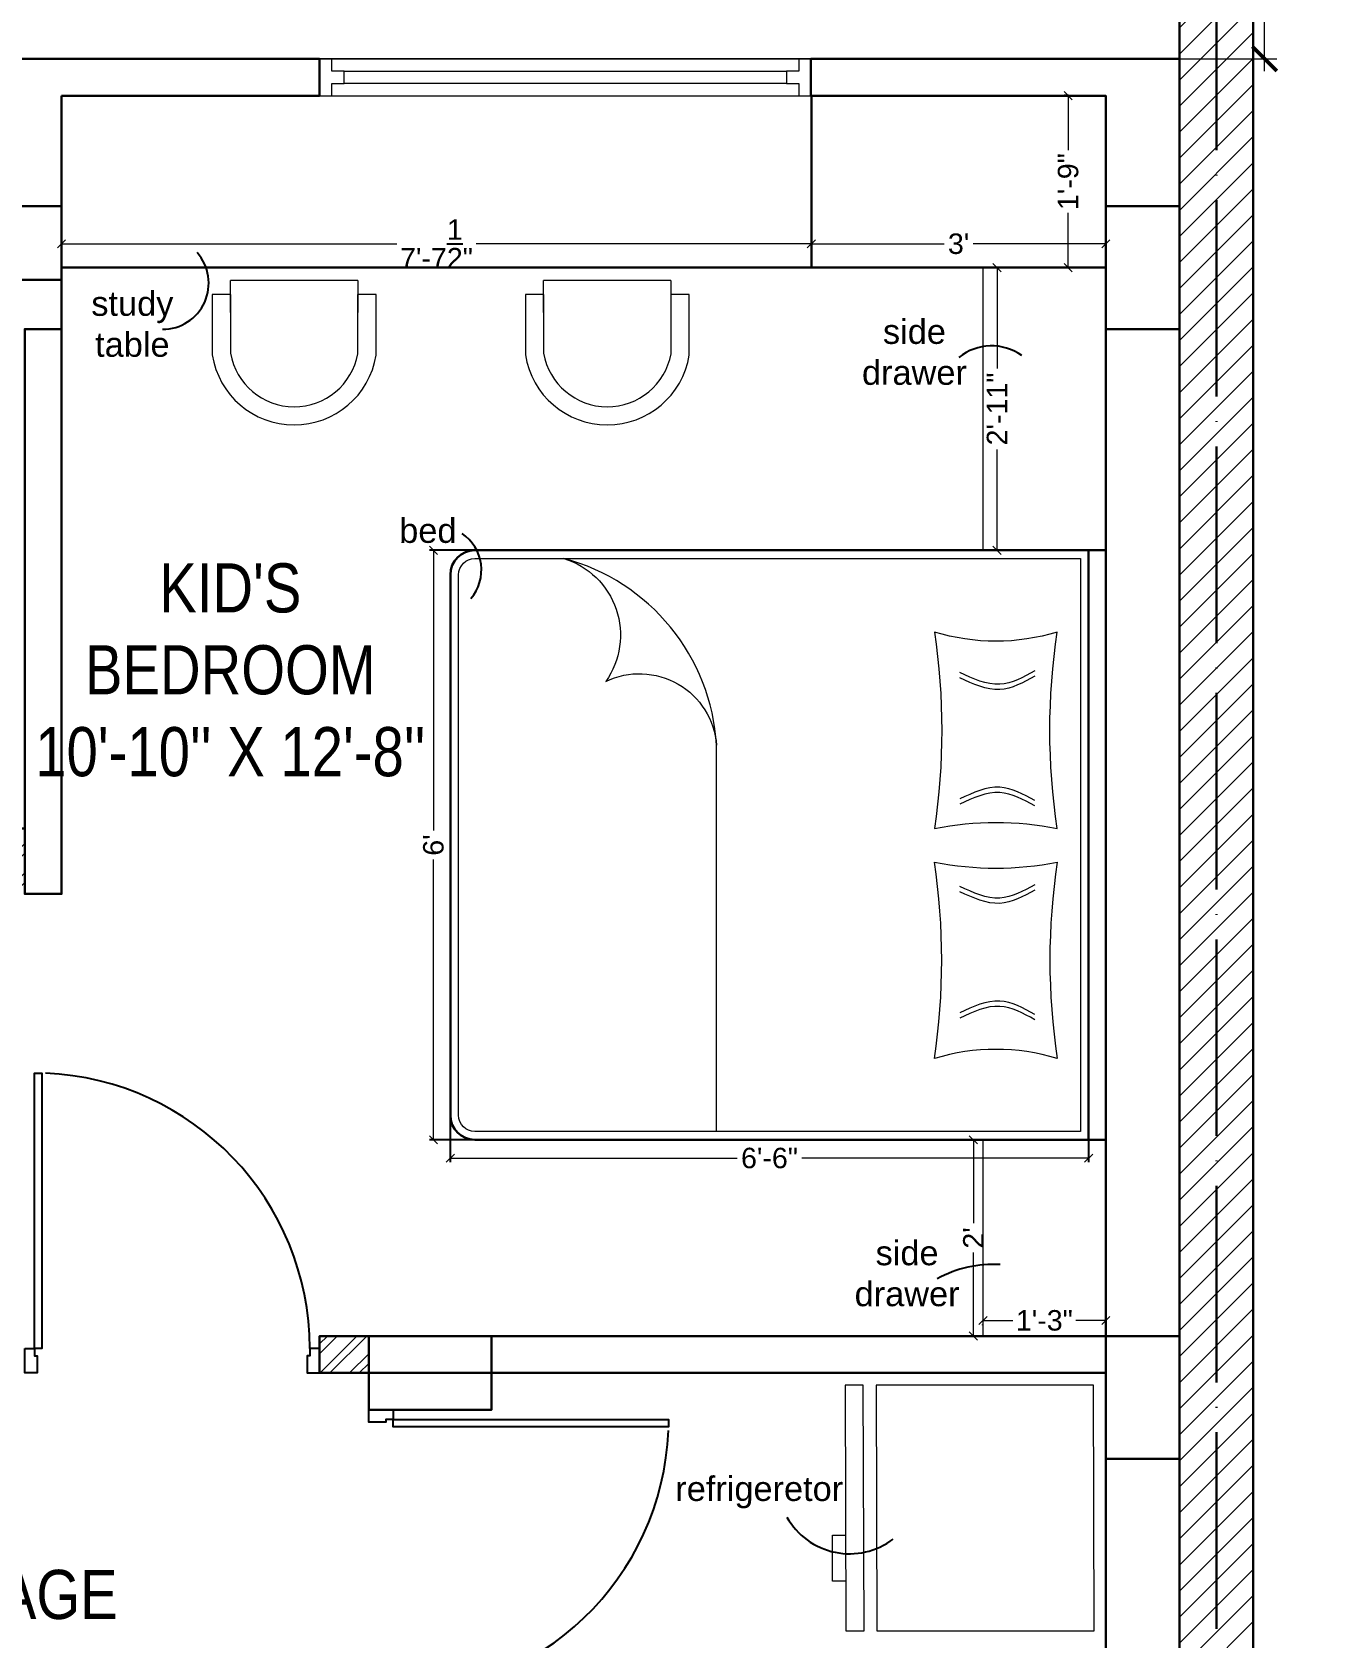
# Model space of a CAD drawing. Header units: millimetres. Extents: x 56222 to 154462, y -172610 to -121287.
# Drawn here: x 153230.3 to 153387.6, y -171608.7 to -171412.6 of the extents above; entities that cross this region are included whole.
import ezdxf

# ---------------------------------------------------------------- set-up
doc = ezdxf.new("R2010")
doc.units = ezdxf.units.MM
doc.header["$MEASUREMENT"] = 0
doc.header["$PDMODE"] = 35
doc.linetypes.add('ACAD_ISO04W100', pattern=[30, 24, -3, 0, -3])
doc.layers.get('Defpoints').update_dxf_attribs({"color": 220})
doc.layers.add('AR DOOR', color=40, linetype='Continuous')
doc.layers.add('AR ELE-5', color=134, linetype='Continuous')
for name, color, linetype, lineweight in [('COLUMN', 1, 'Continuous', 30), ('dim05', 1, 'Continuous', 13), ('FIRST FLOOR', 7, 'Continuous', 9), ('FIRST FLOOR ( DIM )', 250, 'Continuous', 9), ('FIRST FLOOR ( DW_RAIL )', 7, 'Continuous', 9), ('FIRST FLOOR ( TEXT )', 7, 'Continuous', 9), ('FIRST FLOOR_( PLine )_', 251, 'Continuous', 30), ('FURNITURE', 34, 'Continuous', 9), ('GROUND FLOOR', 7, 'Continuous', 9), ('GROUND FLOOR  ( HATCH )', 251, 'Continuous', 9), ('GROUND FLOOR  ( PLINE )', 251, 'Continuous', 30), ('Labelling', 1, 'Continuous', 25), ('wall', 7, 'Continuous', 30), ('X_PLOT', 1, 'Continuous', 9)]:
    doc.layers.add(name, color=color, linetype=linetype, lineweight=lineweight)
doc.styles.add('Arial', font='arial.ttf')
doc.styles.add('Cn_BT_7½', font='swissc.ttf', dxfattribs={"height": 7.5})
doc.styles.add('KATHA', font='swissc.ttf')
doc.styles.get("Standard").update_dxf_attribs({"font": 'arial.ttf', "height": 6})
doc.styles.add('style4', font='ARIALN.TTF')
doc.dimstyles.new('Cn_BT_7½', dxfattribs={"dimtxt": 9, "dimasz": 3, "dimexe": 1.5, "dimexo": 0, "dimgap": 0.09, "dimtad": 0, "dimdec": 3, "dimzin": 3, "dimdsep": 46, "dimlunit": 4, "dimtxsty": 'Cn_BT_7½', "dimblk": 'ARCHTICK', "dimcen": 0.09, "dimdle": 1.5, "dimclrd": 251, "dimclre": 251, "dimclrt": 14, "dimadec": 0, "dimazin": 0, "dimtfac": 0.75, "dimtdec": 3, "dimtofl": 0, "dimtmove": 0, "dimatfit": 3, "dimfxl": 0, "dimtolj": 1, "dimtzin": 0, "dimlwd": 15, "dimlwe": 15, "dimarcsym": 0})
doc.dimstyles.new('ISO-25', dxfattribs={"dimtxt": 2.5, "dimasz": 1, "dimexe": 0.5, "dimexo": 1, "dimtad": 0, "dimdec": 1, "dimlunit": 4, "dimtxsty": 'Standard', "dimblk": 'OBLIQUE', "dimcen": 2.5, "dimclrd": 1, "dimclre": 1, "dimclrt": 5, "dimadec": 0, "dimazin": 0, "dimtfac": 1, "dimtdec": 1, "dimtmove": 0, "dimatfit": 3, "dimfxl": 1, "dimlwd": -1, "dimarcsym": 0})

# ---------------------------------------------------------------- blocks, each defined once
blk = doc.blocks.new('_ArchTick')
at = {"color": 0, "linetype": 'ByBlock', "const_width": 0.15}
blk.add_lwpolyline([(-0.5, -0.5), (0.5, 0.5)], dxfattribs=at)
blk = doc.blocks.new('*D420')
at = {"layer": 'Defpoints', "color": 0, "transparency": 16777216}
for p in [(153365.91, -171378.35), (153370.41, -171415.85), (153380.8, -171415.85)]:
    blk.add_point(p, dxfattribs=at)
at = {"layer": 'FIRST FLOOR ( DIM )', "color": 251, "lineweight": 15, "transparency": 16777216}
for p, q in [((153380.8, -171376.85), (153380.8, -171386.88)), ((153365.91, -171378.35), (153382.3, -171378.35)), ((153380.8, -171417.35), (153380.8, -171407.33)), ((153370.41, -171415.85), (153382.3, -171415.85))]:
    blk.add_line(p, q, dxfattribs=at)
at = {"layer": 'FIRST FLOOR ( DIM )', "color": 251, "lineweight": 15, "transparency": 16777216, "xscale": 3, "yscale": 3, "zscale": 3}
for p, rotation in [((153380.8, -171378.35), 90), ((153380.8, -171415.85), 270)]:
    blk.add_blockref('_ArchTick', p, dxfattribs=dict(at, rotation=rotation))
at = {"layer": 'FIRST FLOOR ( DIM )', "color": 14, "transparency": 16777216, "insert": (153380.8, -171397.1), "char_height": 7.5, "attachment_point": 5, "rotation": 90, "style": 'Cn_BT_7½'}
blk.add_mtext('\\A1;3\'-1{\\H0.75x;\\S1/2;}"', dxfattribs=at)
blk = doc.blocks.new('*U143')
for points in [[(-1160, 0), (-1120, 0), (-1120, 30), (-1110, 30), (-1110, 100), (-1160, 100)], [(40, 0), (0, 0), (0, 30), (-10, 30), (-10, 100), (40, 100)], [(0, 0), (0, -1120), (-30, -1120), (-30, 0)]]:
    blk.add_lwpolyline(points, close=True)
at = {"layer": 'AR ELE-5', "linetype": 'ByBlock', "ltscale": 15}
blk.add_arc((1.6, 0.7), 1121.6, 180.03474, 267.62699, dxfattribs=at)
blk = doc.blocks.new('_Oblique')
at = {"layer": 'wall', "color": 0, "lineweight": -2}
blk.add_line((-0.5, -0.5), (0.5, 0.5), dxfattribs=at)
blk = doc.blocks.new('*D430')
at = {"layer": 'Defpoints', "color": 0, "transparency": 16777216}
for p in [(153325.47, -171438.45), (153233.91, -171441.35), (153325.47, -171440.48)]:
    blk.add_point(p, dxfattribs=at)
at = {"layer": 'dim05', "color": 1, "linetype": 'Continuous', "lineweight": -2, "transparency": 16777216}
for p, q in [((153233.91, -171440.35), (153233.91, -171437.95)), ((153325.47, -171439.48), (153325.47, -171437.95))]:
    blk.add_line(p, q, dxfattribs=at)
at = {"layer": 'dim05', "color": 1, "linetype": 'Continuous', "transparency": 16777216}
for p, q in [((153233.91, -171438.45), (153274.84, -171438.45)), ((153325.47, -171438.45), (153284.54, -171438.45))]:
    blk.add_line(p, q, dxfattribs=at)
at = {"layer": 'dim05', "color": 1, "transparency": 16777216, "rotation": 180}
blk.add_blockref('_Oblique', (153233.91, -171438.45), dxfattribs=at)
at = {"layer": 'dim05', "color": 1, "transparency": 16777216}
blk.add_blockref('_Oblique', (153325.47, -171438.45), dxfattribs=at)
at = {"layer": 'dim05', "color": 5, "lineweight": 25, "transparency": 16777216, "insert": (153279.69, -171438.45), "char_height": 2.5, "attachment_point": 5, "style": 'Arial'}
blk.add_mtext('7\'-7{\\H1x;\\S1/2;}"', dxfattribs=at)
blk = doc.blocks.new('*D431')
at = {"layer": 'Defpoints', "color": 0, "transparency": 16777216}
for p in [(153356.82, -171420.35), (153357.86, -171420.35), (153356.61, -171441.35)]:
    blk.add_point(p, dxfattribs=at)
at = {"layer": 'dim05', "color": 1, "linetype": 'Continuous', "lineweight": -2, "transparency": 16777216}
for p, q in [((153356.86, -171420.35), (153356.32, -171420.35)), ((153357.61, -171441.35), (153357.32, -171441.35))]:
    blk.add_line(p, q, dxfattribs=at)
at = {"layer": 'dim05', "color": 1, "linetype": 'Continuous', "transparency": 16777216}
for p, q in [((153356.82, -171420.35), (153356.82, -171427.02)), ((153356.82, -171441.35), (153356.82, -171434.68))]:
    blk.add_line(p, q, dxfattribs=at)
at = {"layer": 'dim05', "color": 1, "transparency": 16777216}
for p, rotation in [((153356.82, -171420.35), 90), ((153356.82, -171441.35), 270)]:
    blk.add_blockref('_Oblique', p, dxfattribs=dict(at, rotation=rotation))
at = {"layer": 'dim05', "color": 5, "lineweight": 25, "transparency": 16777216, "insert": (153356.82, -171430.85), "char_height": 2.5, "attachment_point": 5, "rotation": 90, "style": 'Arial'}
blk.add_mtext('1\'-9"', dxfattribs=at)
blk = doc.blocks.new('*D432')
at = {"layer": 'Defpoints', "color": 0, "transparency": 16777216}
for p in [(153346.41, -171441.35), (153346.41, -171475.88), (153348.13, -171475.88)]:
    blk.add_point(p, dxfattribs=at)
at = {"layer": 'dim05', "color": 1, "linetype": 'Continuous', "lineweight": -2, "transparency": 16777216}
for p, q in [((153347.41, -171441.35), (153348.63, -171441.35)), ((153347.41, -171475.88), (153348.63, -171475.88))]:
    blk.add_line(p, q, dxfattribs=at)
at = {"layer": 'dim05', "color": 1, "linetype": 'Continuous', "transparency": 16777216}
for p, q in [((153348.13, -171441.35), (153348.13, -171453.68)), ((153348.13, -171475.88), (153348.13, -171463.56))]:
    blk.add_line(p, q, dxfattribs=at)
at = {"layer": 'dim05', "color": 1, "transparency": 16777216}
for p, rotation in [((153348.13, -171441.35), 90), ((153348.13, -171475.88), 270)]:
    blk.add_blockref('_Oblique', p, dxfattribs=dict(at, rotation=rotation))
at = {"layer": 'dim05', "color": 5, "lineweight": 25, "transparency": 16777216, "insert": (153348.13, -171458.62), "char_height": 2.5, "attachment_point": 5, "rotation": 90, "style": 'Arial'}
blk.add_mtext('2\'-11"', dxfattribs=at)
blk = doc.blocks.new('*D426')
at = {"layer": 'Defpoints', "color": 0, "transparency": 16777216}
for p in [(153346.41, -171547.88), (153345.24, -171571.85), (153346.41, -171571.85)]:
    blk.add_point(p, dxfattribs=at)
at = {"layer": 'dim05', "color": 1, "linetype": 'Continuous', "lineweight": -2, "transparency": 16777216}
for p, q in [((153345.41, -171547.88), (153344.74, -171547.88)), ((153345.41, -171571.85), (153344.74, -171571.85))]:
    blk.add_line(p, q, dxfattribs=at)
at = {"layer": 'dim05', "color": 1, "linetype": 'Continuous', "transparency": 16777216}
for p, q in [((153345.24, -171547.88), (153345.24, -171558.07)), ((153345.24, -171571.85), (153345.24, -171561.66))]:
    blk.add_line(p, q, dxfattribs=at)
at = {"layer": 'dim05', "color": 1, "transparency": 16777216}
for p, rotation in [((153345.24, -171547.88), 90), ((153345.24, -171571.85), 270)]:
    blk.add_blockref('_Oblique', p, dxfattribs=dict(at, rotation=rotation))
at = {"layer": 'dim05', "color": 5, "lineweight": 25, "transparency": 16777216, "insert": (153345.24, -171559.87), "char_height": 2.5, "attachment_point": 5, "rotation": 90, "style": 'Arial'}
blk.add_mtext("2'", dxfattribs=at)
blk = doc.blocks.new('*D427')
at = {"layer": 'Defpoints', "color": 0, "transparency": 16777216}
for p in [(153346.41, -171569.53), (153361.41, -171569.82), (153361.41, -171569.95)]:
    blk.add_point(p, dxfattribs=at)
at = {"layer": 'dim05', "color": 1, "linetype": 'Continuous', "transparency": 16777216}
for p, q in [((153346.41, -171569.95), (153350.08, -171569.95)), ((153361.41, -171569.95), (153357.74, -171569.95))]:
    blk.add_line(p, q, dxfattribs=at)
at = {"layer": 'dim05', "color": 1, "linetype": 'Continuous', "lineweight": -2, "transparency": 16777216}
for p, q in [((153346.41, -171570.53), (153346.41, -171570.45)), ((153361.41, -171570.82), (153361.41, -171570.45))]:
    blk.add_line(p, q, dxfattribs=at)
at = {"layer": 'dim05', "color": 1, "transparency": 16777216, "rotation": 180}
blk.add_blockref('_Oblique', (153346.41, -171569.95), dxfattribs=at)
at = {"layer": 'dim05', "color": 1, "transparency": 16777216}
blk.add_blockref('_Oblique', (153361.41, -171569.95), dxfattribs=at)
at = {"layer": 'dim05', "color": 5, "lineweight": 25, "transparency": 16777216, "insert": (153353.91, -171569.95), "char_height": 2.5, "attachment_point": 5, "style": 'Arial'}
blk.add_mtext('1\'-3"', dxfattribs=at)
blk = doc.blocks.new('*D428')
at = {"layer": 'Defpoints', "color": 0, "transparency": 16777216}
for p in [(153281.38, -171542.94), (153359.32, -171545.01), (153359.32, -171550.12)]:
    blk.add_point(p, dxfattribs=at)
at = {"layer": 'dim05', "color": 1, "linetype": 'Continuous', "lineweight": -2, "transparency": 16777216}
for p, q in [((153281.38, -171543.94), (153281.38, -171550.62)), ((153359.32, -171546.01), (153359.32, -171550.62))]:
    blk.add_line(p, q, dxfattribs=at)
at = {"layer": 'dim05', "color": 1, "linetype": 'Continuous', "transparency": 16777216}
for p, q in [((153281.38, -171550.12), (153316.4, -171550.12)), ((153359.32, -171550.12), (153324.3, -171550.12))]:
    blk.add_line(p, q, dxfattribs=at)
at = {"layer": 'dim05', "color": 1, "transparency": 16777216, "rotation": 180}
blk.add_blockref('_Oblique', (153281.38, -171550.12), dxfattribs=at)
at = {"layer": 'dim05', "color": 1, "transparency": 16777216}
blk.add_blockref('_Oblique', (153359.32, -171550.12), dxfattribs=at)
at = {"layer": 'dim05', "color": 5, "lineweight": 25, "transparency": 16777216, "insert": (153320.35, -171550.12), "char_height": 2.5, "attachment_point": 5, "style": 'Arial'}
blk.add_mtext('6\'-6"', dxfattribs=at)
blk = doc.blocks.new('*D429')
at = {"layer": 'Defpoints', "color": 0, "transparency": 16777216}
for p in [(153279.32, -171475.88), (153285.51, -171475.88), (153285.51, -171547.88)]:
    blk.add_point(p, dxfattribs=at)
at = {"layer": 'dim05', "color": 1, "linetype": 'Continuous', "lineweight": -2, "transparency": 16777216}
for p, q in [((153284.51, -171475.88), (153278.82, -171475.88)), ((153284.51, -171547.88), (153278.82, -171547.88))]:
    blk.add_line(p, q, dxfattribs=at)
at = {"layer": 'dim05', "color": 1, "linetype": 'Continuous', "transparency": 16777216}
for p, q in [((153279.32, -171475.88), (153279.32, -171510.1)), ((153279.32, -171547.88), (153279.32, -171513.66))]:
    blk.add_line(p, q, dxfattribs=at)
at = {"layer": 'dim05', "color": 1, "transparency": 16777216}
for p, rotation in [((153279.32, -171475.88), 90), ((153279.32, -171547.88), 270)]:
    blk.add_blockref('_Oblique', p, dxfattribs=dict(at, rotation=rotation))
at = {"layer": 'dim05', "color": 5, "lineweight": 25, "transparency": 16777216, "insert": (153279.32, -171511.88), "char_height": 2.5, "attachment_point": 5, "rotation": 90, "style": 'Arial'}
blk.add_mtext("6'", dxfattribs=at)
blk = doc.blocks.new('*D479')
at = {"layer": 'Defpoints', "color": 0, "transparency": 16777216}
for p in [(153361.41, -171433.84), (153361.41, -171438.45), (153325.47, -171441.35)]:
    blk.add_point(p, dxfattribs=at)
at = {"layer": 'dim05', "color": 1, "linetype": 'Continuous', "lineweight": -2, "transparency": 16777216}
for p, q in [((153361.41, -171434.84), (153361.41, -171438.95)), ((153325.47, -171440.35), (153325.47, -171437.95))]:
    blk.add_line(p, q, dxfattribs=at)
at = {"layer": 'dim05', "color": 1, "linetype": 'Continuous', "transparency": 16777216}
for p, q in [((153325.47, -171438.45), (153341.67, -171438.45)), ((153361.41, -171438.45), (153345.22, -171438.45))]:
    blk.add_line(p, q, dxfattribs=at)
at = {"layer": 'dim05', "color": 1, "transparency": 16777216, "rotation": 180}
blk.add_blockref('_Oblique', (153325.47, -171438.45), dxfattribs=at)
at = {"layer": 'dim05', "color": 1, "transparency": 16777216}
blk.add_blockref('_Oblique', (153361.41, -171438.45), dxfattribs=at)
at = {"layer": 'dim05', "color": 5, "lineweight": 25, "transparency": 16777216, "insert": (153343.44, -171438.45), "char_height": 2.5, "attachment_point": 5, "style": 'Arial'}
blk.add_mtext("3'", dxfattribs=at)

msp = doc.modelspace()

# ---------------------------------------------------------------- hatches: boundary and pattern name
at = {"layer": 'GROUND FLOOR  ( HATCH )'}
h = msp.add_hatch(dxfattribs=at)
h.set_pattern_fill('ANSI31', color=6, scale=18, style=0)
h.set_pattern_definition([(45, (36838.7285, -9113.18), (-1.590990258, 1.590990258), [])])
h.paths.add_polyline_path([(153379.4144, -171388.8544), (153370.4144, -171388.8544), (153370.4144, -171732.3544), (153379.4144, -171732.3544)])
at = {"layer": 'GROUND FLOOR  ( PLINE )', "lineweight": 5}
h = msp.add_hatch(dxfattribs=at)
h.set_pattern_fill('ANSI32', color=3, scale=6.783779)
h.set_pattern_definition([(45, (0, -1338.2712), (-1.79882093, 1.79882093), []), (45, (1.1992, -1338.2712), (-1.79882093, 1.79882093), [])])
h.paths.add_polyline_path([(153112.4144, -171495.3544), (153096.9144, -171495.3544), (153096.9144, -171499.8544), (153112.4144, -171499.8544)])
h.paths.add_polyline_path([(153229.4144, -171517.8544), (153224.9144, -171517.8544), (153224.9144, -171509.8544), (153229.4144, -171509.8544)])
h.paths.add_polyline_path([(153265.4144, -171576.3544), (153271.4144, -171576.3544), (153271.4144, -171571.8544), (153265.4144, -171571.8544)])
h.paths.add_polyline_path([(153128.9144, -171612.3544), (153133.4144, -171612.3544), (153133.4144, -171618.3544), (153128.9144, -171618.3544)])

# ---------------------------------------------------------------- linework, layer by layer
at = {"layer": 'COLUMN'}
for points in [[(153224.9144, -171433.8544), (153233.9144, -171433.8544), (153233.9144, -171442.8544), (153224.9144, -171442.8544)], [(153361.4144, -171433.8544), (153370.4144, -171433.8544), (153370.4144, -171448.8544), (153361.4144, -171448.8544)], [(153286.4144, -171571.8544), (153286.4144, -171580.8544), (153271.4144, -171580.8544), (153271.4144, -171571.8544)], [(153361.4144, -171571.8544), (153370.4144, -171571.8544), (153370.4144, -171586.8544), (153361.4144, -171586.8544)]]:
    msp.add_lwpolyline(points, close=True, dxfattribs=at)
at = {"layer": 'FIRST FLOOR'}
for p, q in [((152969.9144, -171415.8544), (153370.4144, -171415.8544)), ((153265.4144, -171420.3544), (153265.4144, -171415.8544)), ((153325.4144, -171420.3544), (153325.4144, -171415.8544)), ((153370.4144, -171415.8544), (153370.4144, -171726.3544)), ((153233.9144, -171420.3544), (153361.4144, -171420.3544)), ((153233.9144, -171448.8544), (153233.9144, -171420.3544)), ((153361.4144, -171420.3544), (153361.4144, -171571.8544)), ((153265.4144, -171571.8544), (153265.4144, -171576.3544)), ((153265.4144, -171571.8544), (153361.4144, -171571.8544)), ((153265.4144, -171576.3544), (153361.4144, -171576.3544)), ((153361.4144, -171576.3544), (153361.4144, -171703.8544))]:
    msp.add_line(p, q, dxfattribs=at)
at = {"layer": 'FIRST FLOOR ( DW_RAIL )'}
for points in [[(152965.4144, -171415.8544), (153370.4144, -171415.8543), (153370.4144, -171726.3544), (153361.4144, -171726.3544), (153341.6097, -171726.3544), (153301.2726, -171726.3544), (153275.9144, -171726.3544), (153133.4144, -171726.3544), (153133.4144, -171772.8544), (152965.4144, -171772.8544)], [(153325.4144, -171415.8544), (153323.9144, -171415.8544), (153323.9144, -171417.3544), (153322.4144, -171417.3544), (153322.4144, -171418.8544), (153268.4144, -171418.8544), (153268.4144, -171417.3544), (153266.9144, -171417.3544), (153266.9144, -171415.8544), (153265.4144, -171415.8544), (153265.4144, -171420.3544), (153266.9144, -171420.3544), (153266.9144, -171418.8544), (153268.4144, -171418.8544), (153268.4144, -171417.3544), (153322.4144, -171417.3544), (153322.4144, -171418.8544), (153323.9144, -171418.8544), (153323.9144, -171420.3544), (153325.4144, -171420.3544), (153325.4144, -171415.8544), (153265.4144, -171415.8544), (153265.4144, -171420.3544), (153325.4144, -171420.3544)]]:
    msp.add_lwpolyline(points, close=True, dxfattribs=at)
at = {"layer": 'FIRST FLOOR_( PLine )_'}
for points in [[(153233.9144, -171420.3544), (153265.4144, -171420.3544), (153265.4144, -171415.8544), (153157.4144, -171415.8544), (153157.4144, -171420.3544), (153224.9144, -171420.3544), (153224.9144, -171509.8544), (153229.4144, -171509.8544), (153229.4144, -171448.8544), (153233.9144, -171448.8544)], [(153370.4144, -171415.8544), (153325.4144, -171415.8544), (153325.4144, -171420.3544), (153361.4144, -171420.3544), (153361.4144, -171571.8544), (153271.4144, -171571.8544), (153271.4144, -171576.3544), (153361.4144, -171576.3544), (153361.4144, -171703.8544), (153335.9144, -171703.8544), (153335.9144, -171708.3544), (153361.4144, -171708.3544), (153361.4144, -171726.3544), (153370.4144, -171726.3544)]]:
    msp.add_lwpolyline(points, close=True, dxfattribs=at)
at = {"layer": 'FURNITURE', "lineweight": 30}
msp.add_line((153233.9144, -171441.3544), (153361.4144, -171441.3544), dxfattribs=at)
at = {"layer": 'FURNITURE'}
for p, q in [((153254.531, -171446.844, -0.0355), (153254.531, -171442.9364, -0.0355)), ((153270.0818, -171442.9364, -0.0355), (153254.531, -171442.9364, -0.0355)), ((153270.0818, -171442.9364, -0.0355), (153270.0818, -171446.844, -0.0355)), ((153292.764, -171446.844, -0.0355), (153292.764, -171442.9364, -0.0355)), ((153308.3148, -171442.9364, -0.0355), (153292.764, -171442.9364, -0.0355)), ((153308.3148, -171442.9364, -0.0355), (153308.3148, -171446.844, -0.0355)), ((153313.8888, -171546.8786), (153313.8888, -171499.6856))]:
    msp.add_line(p, q, dxfattribs=at)
at = {"layer": 'FURNITURE', "lineweight": 30}
for points in [[(153361.4144, -171420.3544), (153325.4722, -171420.3544), (153325.4722, -171441.3544), (153361.4144, -171441.3544)], [(153233.9144, -171448.8544), (153229.4144, -171448.8544), (153229.4144, -171517.8544), (153233.9144, -171517.8544)], [(153359.3155, -171547.8786), (153359.3155, -171475.8786), (153361.4144, -171475.8786), (153361.4144, -171547.8786)]]:
    msp.add_lwpolyline(points, close=True, dxfattribs=at)
at = {"layer": 'FURNITURE'}
for points in [[(153361.4144, -171441.3544), (153346.4144, -171441.3544), (153346.4144, -171475.8786), (153361.4144, -171475.8786)], [(153361.4144, -171547.8786), (153346.4144, -171547.8786), (153346.4144, -171571.8544), (153361.4144, -171571.8544)], [(153329.6806, -171607.8531), (153331.8937, -171607.8531), (153331.8079, -171577.8544), (153329.5947, -171577.8544)], [(153333.4429, -171607.8531), (153360.0003, -171607.8531), (153359.9144, -171577.8544), (153333.357, -171577.8544)]]:
    msp.add_lwpolyline(points, close=True, dxfattribs=at)
at = {"layer": 'FURNITURE', "elevation": -0.0355, "flags": 128}
for points in [[(153254.5396, -171444.6218), (153252.315, -171444.6218), (153252.315, -171452.0039, 0.85361338), (153272.315, -171452.0553), (153272.315, -171444.6218), (153270.0904, -171444.6218)], [(153254.5396, -171446.844), (153254.5396, -171444.6218), (153254.5372, -171451.8205, 0.83575836), (153270.0928, -171451.8658), (153270.0928, -171446.844), (153270.0928, -171444.6218)], [(153292.7726, -171444.6218), (153290.5481, -171444.6218), (153290.5481, -171452.0039, 0.85361338), (153310.5481, -171452.0553), (153310.5481, -171444.6218), (153308.3235, -171444.6218)], [(153292.7726, -171446.844), (153292.7726, -171444.6218), (153292.7703, -171451.8205, 0.83575836), (153308.3258, -171451.8658), (153308.3258, -171446.844), (153308.3258, -171444.6218)]]:
    msp.add_lwpolyline(points, format="xyb", dxfattribs=at)
at = {"layer": 'FURNITURE', "lineweight": 30}
msp.add_lwpolyline([(153281.3847, -171544.8786), (153281.3847, -171478.8786, -0.41421356), (153284.3847, -171475.8786), (153359.3155, -171475.8786), (153359.3155, -171547.8786), (153284.3847, -171547.8786, -0.41421356)], format="xyb", close=True, dxfattribs=at)
at = {"layer": 'FURNITURE'}
for points in [[(153282.3847, -171544.8786), (153282.3847, -171478.8786, -0.41421356), (153284.3847, -171476.8786), (153358.3155, -171476.8786), (153358.3155, -171546.8786), (153284.3847, -171546.8786, -0.41421356)], [(153300.3676, -171491.8896, -0.52796512), (153313.8888, -171499.6856, 0.32347509), (153295.2461, -171476.8786, -0.50874252), (153300.3676, -171491.8896)]]:
    msp.add_lwpolyline(points, format="xyb", close=True, dxfattribs=at)
at = {"layer": 'FURNITURE', "elevation": -0.0053}
for points in [[(153340.4946, -171509.8696, -0.10058607), (153355.4946, -171509.8696, -0.07572579), (153355.4946, -171485.8696, -0.14896716), (153340.4946, -171485.8696, -0.0741156)], [(153340.4946, -171513.9506, 0.10058607), (153355.4946, -171513.9506, 0.07572579), (153355.4946, -171537.9506, 0.14896716), (153340.4946, -171537.9506, 0.0741156)]]:
    msp.add_lwpolyline(points, format="xyb", close=True, dxfattribs=at)
at = {"layer": 'FURNITURE', "flags": 128}
msp.add_lwpolyline([(153329.6377, -171601.8022), (153328.0599, -171601.8022), (153328.0599, -171596.175), (153329.6377, -171596.175)], dxfattribs=at)
at = {"layer": 'FURNITURE'}
for points in [[(153352.7563, -171490.6114, -0.0053), (153351.3392, -171491.3834, -0.0053), (153348.3456, -171493.0142, -0.0053), (153345.2289, -171491.5736, -0.0053), (153343.5875, -171490.8149, -0.0053)], [(153352.7563, -171491.2562, -0.0053), (153351.3392, -171492.0282, -0.0053), (153348.3456, -171493.659, -0.0053), (153345.2289, -171492.2183, -0.0053), (153343.5875, -171491.4596, -0.0053)], [(153352.7563, -171506.4472, -0.0053), (153351.3392, -171505.6752, -0.0053), (153348.3456, -171504.0444, -0.0053), (153345.2289, -171505.485, -0.0053), (153343.5875, -171506.2438, -0.0053)], [(153352.7563, -171507.092, -0.0053), (153351.3392, -171506.32, -0.0053), (153348.3456, -171504.6891, -0.0053), (153345.2289, -171506.1298, -0.0053), (153343.5875, -171506.8885, -0.0053)], [(153352.7563, -171516.7283, -0.0053), (153351.3392, -171517.5003, -0.0053), (153348.3456, -171519.1311, -0.0053), (153345.2289, -171517.6905, -0.0053), (153343.5875, -171516.9318, -0.0053)], [(153352.7563, -171517.3731, -0.0053), (153351.3392, -171518.1451, -0.0053), (153348.3456, -171519.7759, -0.0053), (153345.2289, -171518.3352, -0.0053), (153343.5875, -171517.5765, -0.0053)], [(153352.7563, -171532.5641, -0.0053), (153351.3392, -171531.7921, -0.0053), (153348.3456, -171530.1613, -0.0053), (153345.2289, -171531.6019, -0.0053), (153343.5875, -171532.3607, -0.0053)], [(153352.7563, -171533.2089, -0.0053), (153351.3392, -171532.4369, -0.0053), (153348.3456, -171530.806, -0.0053), (153345.2289, -171532.2467, -0.0053), (153343.5875, -171533.0054, -0.0053)]]:
    msp.add_open_spline(points, degree=3, knots=[0, 0, 0, 0, 4.57791705, 9.67113696, 9.67113696, 9.67113696, 9.67113696], dxfattribs=at)
at = {"layer": 'GROUND FLOOR'}
for p, q in [((153370.4144, -171342.8055), (153370.4144, -171863.7383)), ((153370.4144, -171342.8055), (153370.4144, -171439.8544)), ((153379.4144, -171342.8055), (153379.4144, -171863.7383))]:
    msp.add_line(p, q, dxfattribs=at)
at = {"layer": 'GROUND FLOOR', "color": 1, "linetype": 'ACAD_ISO04W100'}
msp.add_line((153374.9144, -171342.8055), (153374.9144, -171726.3544), dxfattribs=at)
at = {"layer": 'GROUND FLOOR', "color": 6, "lineweight": 30}
msp.add_lwpolyline([(153379.4144, -171382.8544), (153370.4144, -171382.8544), (153370.4144, -171726.3544), (153379.4144, -171726.3544)], close=True, dxfattribs=at)
at = {"layer": 'GROUND FLOOR  ( PLINE )', "color": 3}
msp.add_lwpolyline([(153265.4144, -171576.3544), (153271.4144, -171576.3544), (153271.4144, -171571.8544), (153265.4144, -171571.8544)], close=True, dxfattribs=at)
at = {"layer": 'Labelling', "color": 1}
for centre, radius, start, end in [((153246.2607, -171443.2654), 5.618, 269.801807, 41.748066), ((153347.4834, -171457.3188), 6.4069, 54.860345, 128.586664), ((153279.8477, -171478.2745, -0.0704), 5.332, 319.177144, 56.231753), ((153347.702, -171577.5216), 14.4168, 86.748345, 118.440144), ((153330.1331, -171589.6655), 8.7749, 209.29202, 307.299315)]:
    msp.add_arc(centre, radius, start, end, dxfattribs=at)
at = {"layer": 'X_PLOT', "linetype": 'ACAD_ISO04W100', "lineweight": 30}
msp.add_line((153374.9144, -171342.8055), (153374.9144, -171838.6044), dxfattribs=at)

# ---------------------------------------------------------------- block references
at = {"layer": 'AR DOOR', "linetype": 'ByBlock', "lineweight": -2, "extrusion": (0, 0, -1), "xscale": -0.02999999999996949, "yscale": 0.02999999999996949, "zscale": -0.02999999999996949}
for p, rotation in [((-153230.6144, -171573.3544), 180), ((-153274.4144, -171582.0544), 270)]:
    msp.add_blockref('*U143', p, dxfattribs=dict(at, rotation=rotation))

# ---------------------------------------------------------------- texts
at = {"layer": 'FIRST FLOOR ( TEXT )', "char_height": 6, "attachment_point": 5, "style": 'KATHA'}
for s, insert in [("KID'S\\PBEDROOM\\P10'-10'' X 12'-8''", (153254.5148, -171490.5149)), ('3\' 9" WIDE PASSAGE', (153206.8028, -171603.4533))]:
    msp.add_mtext(s, dxfattribs=dict(at, insert=insert))
at = {"layer": 'Labelling', "color": 1, "char_height": 3, "width": 33.454272, "attachment_point": 5, "style": 'style4'}
for s, insert in [('\\A1;{\\fArial|b0|i0|c0|p34;study \\Ptable}', (153242.5555, -171448.2622, -0.0006)), ('\\A1;{\\fArial|b0|i0|c0|p34;side \\Pdrawer}', (153338.0479, -171451.6896, -0.0006)), ('\\A1;\\pxql;{\\fArial|b0|i0|c0|p34;bed}', (153291.8676, -171473.4917, -0.0704)), ('\\A1;{\\fArial|b0|i0|c0|p34;side \\Pdrawer}', (153337.1504, -171564.2236, -0.0006)), ('\\A1;\\pxql;{\\fArial|b0|i0|c0|p34;refrigeretor }', (153325.5752, -171590.9476, 0.0078))]:
    msp.add_mtext(s, dxfattribs=dict(at, insert=insert))

# ---------------------------------------------------------------- dimensions: what is measured, and where the dimension line sits
at = {"layer": 'dim05', "color": 27, "lineweight": 25, "true_color": 0x7d5120}
for base, p1, p2, override, picture, middle in [((153356.8211, -171420.3544), (153356.6125, -171441.3544), (153357.8558, -171420.3544), {"dimtxsty": 'Arial'}, '*D431', (153356.8211, -171430.8544)), ((153348.1336, -171475.8786), (153346.4144, -171441.3544), (153346.4144, -171475.8786), {"dimdec": 0, "dimtxsty": 'Arial'}, '*D432', (153348.1336, -171458.6165)), ((153279.3206, -171475.8786), (153285.5149, -171547.8786), (153285.5149, -171475.8786), {"dimtxsty": 'Arial'}, '*D429', (153279.3206, -171511.8786)), ((153345.2421, -171571.8544), (153346.4144, -171547.8786), (153346.4144, -171571.8544), {"dimtxsty": 'Arial'}, '*D426', (153345.2421, -171559.8665))]:
    dim = msp.add_linear_dim(base=base, p1=p1, p2=p2, angle=90, dimstyle='ISO-25', override=override, dxfattribs=at)
    dim.commit()
    dim.dimension.update_dxf_attribs({"geometry": picture, "text_midpoint": middle})
for base, p1, p2, picture, middle in [((153361.4144, -171438.4454), (153325.4722, -171441.3544), (153361.4144, -171433.8409), '*D479', (153343.4433, -171438.4454)), ((153325.4722, -171438.4454), (153233.9144, -171441.3544), (153325.4722, -171440.4798), '*D430', (153279.6933, -171438.4454)), ((153359.3155, -171550.1212), (153281.3847, -171542.9364), (153359.3155, -171545.0112), '*D428', (153320.3501, -171550.1212)), ((153361.4144, -171569.951), (153346.4144, -171569.5254), (153361.4144, -171569.8233), '*D427', (153353.9144, -171569.951))]:
    dim = msp.add_linear_dim(base=base, p1=p1, p2=p2, dimstyle='ISO-25', override={"dimtxsty": 'Arial'}, dxfattribs=at)
    dim.commit()
    dim.dimension.update_dxf_attribs({"geometry": picture, "text_midpoint": middle})
at = {"layer": 'FIRST FLOOR ( DIM )'}
dim = msp.add_linear_dim(base=(153380.8028, -171415.8544), p1=(153365.9144, -171378.3544), p2=(153370.4144, -171415.8544), angle=90, dimstyle='Cn_BT_7½', dxfattribs=at)
dim.commit()
dim.dimension.update_dxf_attribs({"geometry": '*D420', "text_midpoint": (153380.8028, -171397.1044)})

doc.saveas('drawing.dxf')
